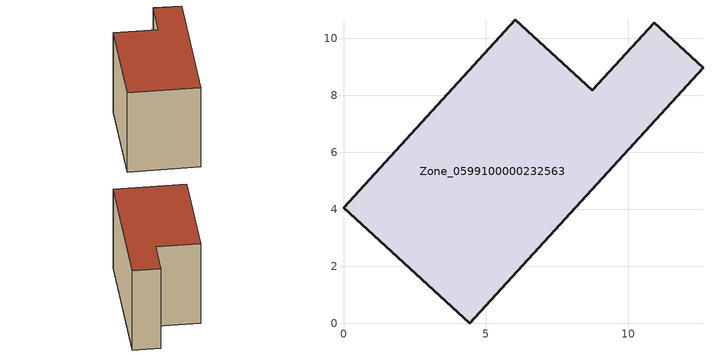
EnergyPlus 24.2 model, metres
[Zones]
Zone_0599100000232563
 floor ground (C_G): 4.43,0 0,4.06 6.03,10.65 8.73,8.17 10.91,10.54 12.62,8.97 z0
 wall outside (C_F): 4.43,0 12.62,8.97 10.91,10.54 8.73,8.17 6.03,10.65 0,4.06 4.43,0 z0:7.67
 roof outside (C_R): 0,4.06 4.43,0 12.62,8.97 10.91,10.54 8.73,8.17 6.03,10.65 z7.67
[BUILDING]
Pand.0599100000232563: North Axis=0; Terrain=City; Loads Convergence Tolerance Value=0.04; Temperature Convergence Tolerance Value=0.4; Solar Distribution=FullExterior; Maximum Number of Warmup Days=25; Minimum Number of Warmup Days=1
[Site:Location]
Rotterdam.The.Hague.AP_ZH_NLD Design_Conditions: Latitude=51.96; Longitude=4.45; Time Zone=1; Elevation=-4.5
[SITE:GROUNDTEMPERATURE:BUILDINGSURFACE]
18, 18, 18, 18, 18, 18, 18, 18, 18, 18, 18, 18
[MATERIAL] Thermal Absorptance=0.9; Solar Absorptance=0.7; Visible Absorptance=0.7
Name | Roughness | Thickness | Conductivity | Density | Specific Heat
G.TI.1975-1991 | MediumSmooth | 0.15 | 0.288461 | 540 | 1210
F.TI.1975-1991 | Rough | 0.3 | 0.230769 | 1920 | 840
R.TI.1975-1991 | MediumRough | 0.2 | 0.153846 | 1500 | 1000
[CONSTRUCTION]
C_G: G.TI.1975-1991
C_F: F.TI.1975-1991
C_R: R.TI.1975-1991
[ZONE]
Zone_0599100000232563: Type=1; Multiplier=1; Ceiling Height=Autocalculate; Volume=Autocalculate; Floor Area=autocalculate; Part of Total Floor Area=Yes
[ZONEINFILTRATION:DESIGNFLOWRATE]
Infil_Zone_0599100000232563: Zone or ZoneList or Space or SpaceList=Zone_0599100000232563; Schedule=AlwaysOn; Design Flow Rate Calculation Method=Flow/Area; Flow Rate per Floor Area=0.003; Constant Term Coefficient=1; Temperature Term Coefficient=0; Velocity Term Coefficient=0; Velocity Squared Term Coefficient=0
[HVACTEMPLATE:ZONE:IDEALLOADSAIRSYSTEM]
Zone_0599100000232563: Maximum Heating Supply Air Temperature=50; Minimum Cooling Supply Air Temperature=13; Maximum Heating Supply Air Humidity Ratio=0.0156; Minimum Cooling Supply Air Humidity Ratio=0.0077; Heating Limit=NoLimit; Cooling Limit=NoLimit; Dehumidification Control Type=ConstantSensibleHeatRatio; Cooling Sensible Heat Ratio=0.7; Dehumidification Setpoint=60; Humidification Control Type=None; Humidification Setpoint=30; Outdoor Air Method=None; Outdoor Air Flow Rate per Person=0.00944; Outdoor Air Flow Rate per Zone Floor Area=0; Outdoor Air Flow Rate per Zone=0; Demand Controlled Ventilation Type=None; Outdoor Air Economizer Type=NoEconomizer; Heat Recovery Type=None; Sensible Heat Recovery Effectiveness=0.7; Latent Heat Recovery Effectiveness=0.65
[ZONECONTROL:THERMOSTAT]
ThermostatControl_Zone_0599100000232563: Zone or ZoneList=Zone_0599100000232563; Control Type Schedule=DualSetpointControlType; Control 1=Thermostat_Zone_0599100000232563; Temperature Difference Between Cutout And Setpoint=0
[THERMOSTATSETPOINT:DUALSETPOINT]
Thermostat_Zone_0599100000232563: Heating Setpoint Temperature Schedule=HeatingSetpoint_Zone_0599100000232563; Cooling Setpoint Temperature Schedule=CoolingSetpoint_Zone_0599100000232563
[SCHEDULE:COMPACT]
HeatingSetpoint_Zone_0599100000232563: Through: 12/31, For: AllDays, Until: 24:00, 21
CoolingSetpoint_Zone_0599100000232563: Through: 12/31, For: AllDays, Until: 24:00, 24
DualSetpointControlType: Through: 12/31, For: AllDays, Until: 24:00, 4
AlwaysOn: Through: 12/31, For: AllDays, Until: 24:00, 1
